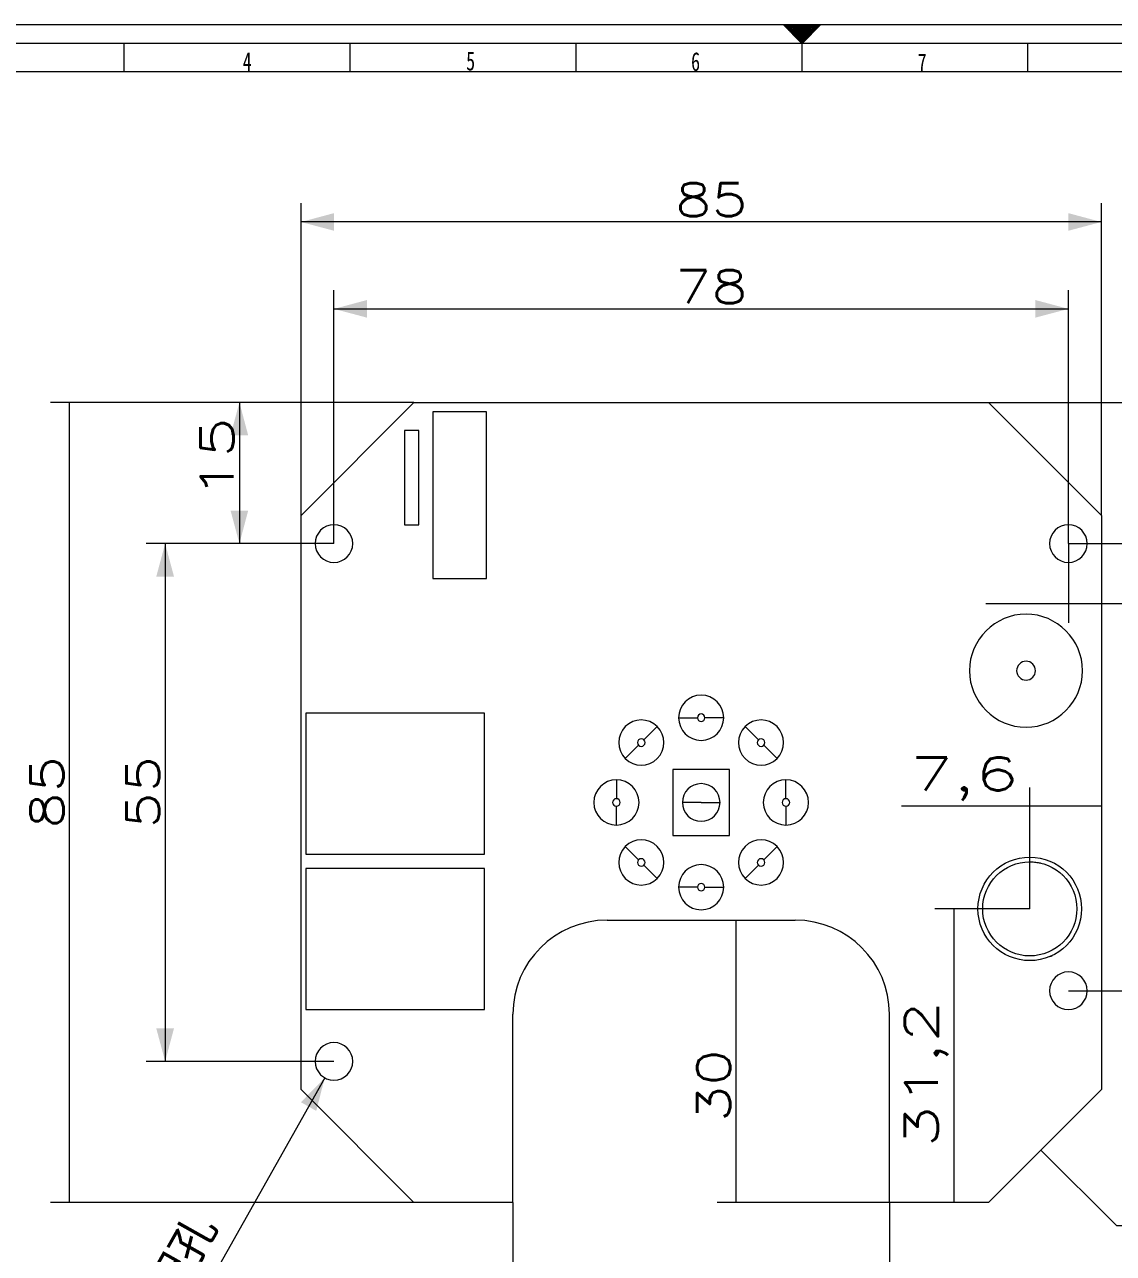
# Model space of a CAD drawing. Header units: millimetres. Extents: x 0 to 510, y 0 to 210.
# Drawn here: x 67.8 to 183.5, y 79.3 to 209.8 of the extents above; entities that cross this region are included whole.
import ezdxf

# ---------------------------------------------------------------- set-up
doc = ezdxf.new("R2010")
doc.units = ezdxf.units.MM
doc.layers.add('1', color=7, linetype='Continuous', true_color=0xffffff)
doc.styles.add('blockfont', font='simplex.shx')
doc.styles.add('宋体', font='')
doc.styles.get('宋体').set_extended_font_data('宋体')
doc.dimstyles.get("Standard").update_dxf_attribs({"dimtxt": 0.18, "dimasz": 0.18, "dimexe": 0.18, "dimexo": 0.0625, "dimgap": 0.09, "dimtad": 0, "dimtih": 1, "dimtoh": 1, "dimdec": 4, "dimzin": 0, "dimdsep": 46, "dimtxsty": 'Standard', "dimcen": 0.09, "dimadec": 0, "dimazin": 0, "dimtfac": 1, "dimtdec": 4, "dimtofl": 0, "dimtmove": 0, "dimatfit": 3, "dimfxl": 0, "dimtolj": 1, "dimtzin": 0, "dimarcsym": 0})

# ---------------------------------------------------------------- blocks, each defined once
blk = doc.blocks.new('_U0')
at = {"layer": '1', "color": 35, "lineweight": 13, "transparency": 16777216}
for p, q in [((109.19, 169.67), (88.65, 169.67)), ((90.65, 169.67), (90.65, 154.67)), ((100.69, 154.67), (88.65, 154.67))]:
    blk.add_line(p, q, dxfattribs=at)
at = {"layer": '1', "color": 35, "lineweight": 18, "transparency": 16777216}
for points in [[(90.65, 169.67), (91.58, 166.17), (89.71, 166.17)], [(90.65, 154.67), (89.71, 158.17), (91.58, 158.17)]]:
    blk.add_solid(points, dxfattribs=at)
at = {"layer": '1', "color": 35, "linetype": 'Continuous', "lineweight": 13, "transparency": 16777216, "insert": (90.03, 159.4), "char_height": 3.5, "attachment_point": 7, "rotation": 90, "line_spacing_factor": 0.903614, "style": 'blockfont'}
blk.add_mtext('\\W1.4547;15', dxfattribs=at)
blk = doc.blocks.new('_U1')
at = {"layer": '1', "color": 35, "lineweight": 13, "transparency": 16777216}
blk.add_line((99.71, 97.92), (73.39, 51.13), dxfattribs=at)
at = {"layer": '1', "color": 35, "lineweight": 18, "transparency": 16777216}
blk.add_solid([(99.71, 97.92), (98.81, 94.41), (97.18, 95.33)], dxfattribs=at)
at = {"layer": '1', "color": 35, "linetype": 'Continuous', "lineweight": 13, "transparency": 16777216, "char_height": 3.5, "attachment_point": 7, "rotation": 60.6447, "line_spacing_factor": 1.12395, "style": '宋体'}
for s, insert in [('\\W1.0000;装配孔', (81.7, 69.42)), ('\\W1.0000;4', (78.73, 64.15)), ('%%c', (77.21, 61.45)), ('\\W1.0000;4-', (72.31, 52.74))]:
    blk.add_mtext(s, dxfattribs=dict(at, insert=insert))
blk = doc.blocks.new('_U2')
at = {"layer": '1', "color": 35, "lineweight": 13}
for q in [(175.77, 90.25), (188.8, 82.22)]:
    blk.add_line((183.8, 82.22), q, dxfattribs=at)
at = {"layer": '1', "color": 35, "lineweight": 18}
blk.add_solid([(175.77, 90.25), (178.91, 88.43), (177.58, 87.11), (175.77, 90.25)], dxfattribs=at)
at = {"layer": '1', "color": 35, "linetype": 'Continuous', "lineweight": 13, "char_height": 3.5, "attachment_point": 7, "line_spacing_factor": 0.903614, "style": 'blockfont'}
for s, insert in [('\\W1.4547;12', (191.17, 79.34)), ('\\W1.4766;X', (201.95, 79.34)), ('\\W1.5064;45%%d', (208.91, 79.34))]:
    blk.add_mtext(s, dxfattribs=dict(at, insert=insert))
blk = doc.blocks.new('_U3')
at = {"layer": '1', "color": 35, "lineweight": 13, "transparency": 16777216}
for p, q in [((170.19, 169.67), (205.97, 169.67)), ((203.97, 169.67), (203.97, 154.67)), ((178.69, 154.67), (205.97, 154.67))]:
    blk.add_line(p, q, dxfattribs=at)
at = {"layer": '1', "color": 35, "lineweight": 18, "transparency": 16777216}
for points in [[(203.97, 169.67), (204.91, 166.17), (203.03, 166.17)], [(203.97, 154.67), (203.03, 158.17), (204.91, 158.17)]]:
    blk.add_solid(points, dxfattribs=at)
at = {"layer": '1', "color": 35, "linetype": 'Continuous', "lineweight": 13, "transparency": 16777216, "insert": (203.35, 159.4), "char_height": 3.5, "attachment_point": 7, "rotation": 90, "line_spacing_factor": 0.903614, "style": 'blockfont'}
blk.add_mtext('\\W1.4547;15', dxfattribs=at)
blk = doc.blocks.new('_U4')
at = {"layer": '1', "color": 35, "lineweight": 13, "transparency": 16777216}
for p, q in [((100.69, 154.67), (80.76, 154.67)), ((82.76, 154.67), (82.76, 99.67)), ((100.69, 99.67), (80.76, 99.67))]:
    blk.add_line(p, q, dxfattribs=at)
at = {"layer": '1', "color": 35, "lineweight": 18, "transparency": 16777216}
for points in [[(82.76, 154.67), (83.7, 151.17), (81.82, 151.17)], [(82.76, 99.67), (81.82, 103.17), (83.7, 103.17)]]:
    blk.add_solid(points, dxfattribs=at)
at = {"layer": '1', "color": 35, "linetype": 'Continuous', "lineweight": 13, "transparency": 16777216, "insert": (82.14, 124.4), "char_height": 3.5, "attachment_point": 7, "rotation": 90, "line_spacing_factor": 0.903614, "style": 'blockfont'}
blk.add_mtext('\\W1.2835;55', dxfattribs=at)
blk = doc.blocks.new('_U5')
at = {"layer": '1', "color": 35, "lineweight": 13, "transparency": 16777216}
for p, q in [((178.69, 154.67), (214.16, 154.67)), ((212.16, 154.67), (212.16, 107.17)), ((178.69, 107.17), (214.16, 107.17))]:
    blk.add_line(p, q, dxfattribs=at)
at = {"layer": '1', "color": 35, "lineweight": 18, "transparency": 16777216}
for points in [[(212.16, 154.67), (213.1, 151.17), (211.23, 151.17)], [(212.16, 107.17), (211.23, 110.67), (213.1, 110.67)]]:
    blk.add_solid(points, dxfattribs=at)
at = {"layer": '1', "color": 35, "linetype": 'Continuous', "lineweight": 13, "transparency": 16777216, "insert": (211.54, 124.34), "char_height": 3.5, "attachment_point": 7, "rotation": 90, "line_spacing_factor": 0.903614, "style": 'blockfont'}
blk.add_mtext('\\W1.3945;47,5', dxfattribs=at)
blk = doc.blocks.new('_U7')
at = {"layer": '1', "color": 35, "lineweight": 13}
for p, q in [((174.59, 115.87), (164.52, 115.87)), ((166.52, 115.87), (166.52, 84.67))]:
    blk.add_line(p, q, dxfattribs=at)
at = {"layer": '1', "color": 35, "lineweight": 18}
for points in [[(166.52, 115.87), (167.46, 112.37), (165.59, 112.37), (166.52, 115.87)], [(166.52, 84.67), (165.59, 88.17), (167.46, 88.17), (166.52, 84.67)]]:
    blk.add_solid(points, dxfattribs=at)
at = {"layer": '1', "color": 35, "linetype": 'Continuous', "lineweight": 13, "insert": (165.9, 90.5), "char_height": 3.5, "attachment_point": 7, "rotation": 90, "line_spacing_factor": 0.903614, "style": 'blockfont'}
blk.add_mtext('\\W1.4875;31,2', dxfattribs=at)
blk = doc.blocks.new('_U8')
at = {"layer": '1', "color": 35, "lineweight": 13}
for p, q in [((174.59, 115.87), (174.59, 128.77)), ((182.19, 126.77), (160.97, 126.77))]:
    blk.add_line(p, q, dxfattribs=at)
at = {"layer": '1', "color": 35, "lineweight": 18}
for points in [[(174.59, 126.77), (178.09, 127.71), (178.09, 125.83), (174.59, 126.77)], [(182.19, 126.77), (178.69, 125.83), (178.69, 127.71), (182.19, 126.77)]]:
    blk.add_solid(points, dxfattribs=at)
at = {"layer": '1', "color": 35, "linetype": 'Continuous', "lineweight": 13, "insert": (161.85, 127.39), "char_height": 3.5, "attachment_point": 7, "line_spacing_factor": 0.903614, "style": 'blockfont'}
blk.add_mtext('\\W1.5414;7,6', dxfattribs=at)
blk = doc.blocks.new('_U9')
at = {"layer": '1', "color": 35, "lineweight": 13}
for p, q in [((178.69, 154.67), (178.69, 146.26)), ((201.83, 148.26), (169.94, 148.26))]:
    blk.add_line(p, q, dxfattribs=at)
at = {"layer": '1', "color": 35, "lineweight": 18}
for points in [[(178.69, 148.26), (175.19, 147.32), (175.19, 149.19), (178.69, 148.26)], [(182.19, 148.26), (185.69, 149.19), (185.69, 147.32), (182.19, 148.26)]]:
    blk.add_solid(points, dxfattribs=at)
at = {"layer": '1', "color": 35, "linetype": 'Continuous', "lineweight": 13, "insert": (191.61, 148.88), "char_height": 3.5, "attachment_point": 7, "line_spacing_factor": 0.903614, "style": 'blockfont'}
blk.add_mtext('\\W1.5064;3,5', dxfattribs=at)
blk = doc.blocks.new('_U11')
at = {"layer": '1', "color": 35, "lineweight": 13}
for p, q in [((143.39, 84.67), (143.39, 114.67)), ((159.69, 84.67), (141.39, 84.67))]:
    blk.add_line(p, q, dxfattribs=at)
at = {"layer": '1', "color": 35, "lineweight": 18}
for points in [[(143.39, 114.67), (144.33, 111.17), (142.45, 111.17), (143.39, 114.67)], [(143.39, 84.67), (142.45, 88.17), (144.33, 88.17), (143.39, 84.67)]]:
    blk.add_solid(points, dxfattribs=at)
at = {"layer": '1', "color": 35, "linetype": 'Continuous', "lineweight": 13, "insert": (142.77, 93.23), "char_height": 3.5, "attachment_point": 7, "rotation": 90, "line_spacing_factor": 0.903614, "style": 'blockfont'}
blk.add_mtext('\\W1.2835;30', dxfattribs=at)
blk = doc.blocks.new('_U12')
at = {"layer": '1', "color": 35, "lineweight": 13}
for p, q in [((119.69, 84.67), (119.69, 65.53)), ((159.69, 84.67), (159.69, 65.53)), ((159.69, 67.53), (119.69, 67.53))]:
    blk.add_line(p, q, dxfattribs=at)
at = {"layer": '1', "color": 35, "lineweight": 18}
for points in [[(119.69, 67.53), (123.19, 68.47), (123.19, 66.6), (119.69, 67.53)], [(159.69, 67.53), (156.19, 66.6), (156.19, 68.47), (159.69, 67.53)]]:
    blk.add_solid(points, dxfattribs=at)
at = {"layer": '1', "color": 35, "linetype": 'Continuous', "lineweight": 13, "insert": (136.93, 68.15), "char_height": 3.5, "attachment_point": 7, "line_spacing_factor": 0.903614, "style": 'blockfont'}
blk.add_mtext('\\W1.2835;40', dxfattribs=at)
blk = doc.blocks.new('_U13')
at = {"layer": '1', "color": 35, "lineweight": 13, "transparency": 16777216}
for p, q in [((100.69, 154.67), (100.69, 181.6)), ((178.69, 154.67), (178.69, 181.6)), ((100.69, 179.6), (178.69, 179.6))]:
    blk.add_line(p, q, dxfattribs=at)
at = {"layer": '1', "color": 35, "lineweight": 18, "transparency": 16777216}
for points in [[(100.69, 179.6), (104.19, 180.54), (104.19, 178.67)], [(178.69, 179.6), (175.19, 178.67), (175.19, 180.54)]]:
    blk.add_solid(points, dxfattribs=at)
at = {"layer": '1', "color": 35, "linetype": 'Continuous', "lineweight": 13, "transparency": 16777216, "insert": (136.93, 180.22), "char_height": 3.5, "attachment_point": 7, "line_spacing_factor": 0.903614, "style": 'blockfont'}
blk.add_mtext('\\W1.2835;78', dxfattribs=at)
blk = doc.blocks.new('_U14')
at = {"layer": '1', "color": 35, "lineweight": 13}
for p, q in [((109.19, 169.67), (70.59, 169.67)), ((72.59, 84.67), (72.59, 169.67)), ((109.19, 84.67), (70.59, 84.67))]:
    blk.add_line(p, q, dxfattribs=at)
at = {"layer": '1', "color": 35, "lineweight": 18}
for points in [[(72.59, 169.67), (73.52, 166.17), (71.65, 166.17), (72.59, 169.67)], [(72.59, 84.67), (71.65, 88.17), (73.52, 88.17), (72.59, 84.67)]]:
    blk.add_solid(points, dxfattribs=at)
at = {"layer": '1', "color": 35, "linetype": 'Continuous', "lineweight": 13, "insert": (71.97, 124.4), "char_height": 3.5, "attachment_point": 7, "rotation": 90, "line_spacing_factor": 0.903614, "style": 'blockfont'}
blk.add_mtext('\\W1.2835;85', dxfattribs=at)
blk = doc.blocks.new('_U15')
at = {"layer": '1', "color": 35, "lineweight": 13, "transparency": 16777216}
for p, q in [((97.19, 157.67), (97.19, 190.83)), ((182.19, 157.67), (182.19, 190.83)), ((182.19, 188.83), (97.19, 188.83))]:
    blk.add_line(p, q, dxfattribs=at)
at = {"layer": '1', "color": 35, "lineweight": 18, "transparency": 16777216}
for points in [[(97.19, 188.83), (100.69, 189.77), (100.69, 187.9)], [(182.19, 188.83), (178.69, 187.9), (178.69, 189.77)]]:
    blk.add_solid(points, dxfattribs=at)
at = {"layer": '1', "color": 35, "linetype": 'Continuous', "lineweight": 13, "transparency": 16777216, "insert": (136.93, 189.45), "char_height": 3.5, "attachment_point": 7, "line_spacing_factor": 0.903614, "style": 'blockfont'}
blk.add_mtext('\\W1.2835;85', dxfattribs=at)

msp = doc.modelspace()

# ---------------------------------------------------------------- hatches: boundary and pattern name
at = {"layer": '1', "linetype": 'Continuous', "lineweight": 13}
h = msp.add_hatch(dxfattribs=at)
h.set_pattern_fill('ANSI36', color=6, scale=0.032, angle=-4.3e-13, style=0)
h.paths.add_polyline_path([(152.4, 209.8), (148.4, 209.8), (150.39, 207.79)], flags=0)

# ---------------------------------------------------------------- linework, layer by layer
at = {"layer": '1', "color": 7, "linetype": 'Continuous', "lineweight": 13}
msp.add_line((0, 209.8), (296.76, 209.8), dxfattribs=at)
at = {"layer": '1', "color": 6, "linetype": 'Continuous', "lineweight": 18}
for p, q in [((148.4, 209.8), (150.38, 207.8)), ((152.4, 209.8), (150.4, 207.8)), ((294.76, 207.8), (6, 207.8))]:
    msp.add_line(p, q, dxfattribs=at)
at = {"layer": '1', "color": 80, "linetype": 'Continuous', "lineweight": 18}
for p, q in [((78.4, 204.8), (78.4, 207.8)), ((102.4, 204.8), (102.4, 207.8)), ((126.4, 204.8), (126.4, 207.8)), ((174.4, 204.8), (174.4, 207.8))]:
    msp.add_line(p, q, dxfattribs=at)
at = {"layer": '1', "color": 7, "linetype": 'Continuous', "lineweight": 18}
for p, q in [((150.4, 204.8), (150.4, 207.8)), ((9, 204.8), (291.76, 204.8))]:
    msp.add_line(p, q, dxfattribs=at)
at = {"layer": '1', "color": 155, "linetype": 'Continuous', "lineweight": 18}
for p, q in [((109.19, 169.67), (97.19, 157.67)), ((109.19, 169.67), (170.19, 169.67)), ((116.89, 168.67), (111.19, 168.67)), ((111.19, 168.67), (111.19, 150.97)), ((116.89, 150.97), (116.89, 168.67)), ((182.19, 157.67), (170.19, 169.67)), ((109.69, 166.67), (108.19, 166.67)), ((108.19, 166.67), (108.19, 156.67)), ((109.69, 156.67), (109.69, 166.67)), ((97.19, 96.67), (97.19, 157.67)), ((108.19, 156.67), (109.69, 156.67)), ((182.19, 157.67), (182.19, 96.67)), ((111.19, 150.97), (116.89, 150.97)), ((116.69, 136.67), (97.69, 136.67)), ((97.69, 136.67), (97.69, 121.67)), ((116.69, 121.67), (116.69, 136.67)), ((142.69, 130.67), (136.69, 130.67)), ((136.69, 130.67), (136.69, 123.67)), ((142.69, 123.67), (142.69, 130.67)), ((136.69, 123.67), (142.69, 123.67)), ((97.69, 121.67), (116.69, 121.67)), ((116.69, 120.17), (97.69, 120.17)), ((97.69, 120.17), (97.69, 105.17)), ((116.69, 105.17), (116.69, 120.17)), ((178.78, 119.43), (178.78, 119.43)), ((129.69, 114.67), (149.69, 114.67)), ((97.69, 105.17), (116.69, 105.17)), ((119.69, 84.67), (119.69, 104.67)), ((159.69, 84.67), (159.69, 104.67)), ((97.19, 96.67), (109.19, 84.67)), ((170.19, 84.67), (182.19, 96.67)), ((119.69, 84.67), (109.19, 84.67)), ((170.19, 84.67), (159.69, 84.67))]:
    msp.add_line(p, q, dxfattribs=at)
at = {"layer": '1', "color": 155, "linetype": 'Continuous', "lineweight": 13}
for p, q in [((137.29, 136.17), (139.29, 136.17)), ((142.09, 136.17), (140.09, 136.17)), ((135.02, 135.23), (133.61, 133.81)), ((144.36, 135.23), (145.77, 133.81)), ((131.63, 131.83), (133.04, 133.25)), ((147.75, 131.83), (146.34, 133.25)), ((130.69, 129.57), (130.69, 127.57)), ((148.69, 127.57), (148.69, 129.57)), ((130.69, 124.77), (130.69, 126.77)), ((139.69, 127.17), (137.69, 127.17)), ((139.69, 127.17), (141.69, 127.17)), ((148.69, 126.77), (148.69, 124.77)), ((133.04, 121.08), (131.63, 122.5)), ((146.34, 121.08), (147.75, 122.5)), ((133.61, 120.52), (135.02, 119.1)), ((145.77, 120.52), (144.36, 119.1)), ((173.82, 121.31), (173.82, 121.31)), ((174.34, 121.36), (174.34, 121.36)), ((177.76, 119.73), (177.76, 119.73)), ((178.07, 119.45), (178.07, 119.45)), ((178.07, 119.45), (178.07, 119.45)), ((139.29, 118.17), (137.29, 118.17)), ((140.09, 118.17), (142.09, 118.17)), ((169.81, 118.59), (169.81, 118.59)), ((178.68, 118.73), (178.68, 118.73)), ((178.68, 118.73), (178.69, 118.73)), ((179.15, 117.9), (179.15, 117.9)), ((179.15, 117.9), (179.15, 117.9)), ((179.37, 118.57), (179.37, 118.58)), ((179.46, 117.01), (179.45, 117)), ((179.45, 117), (179.46, 117)), ((180.05, 115.26), (180.06, 115.26)), ((169.51, 113.76), (169.51, 113.76)), ((179.2, 113.94), (179.2, 113.94)), ((179.48, 114.85), (179.48, 114.84)), ((179.84, 114.23), (179.84, 114.24)), ((172, 111.02), (172, 111.01)), ((177.2, 111.6), (177.2, 111.6)), ((178.13, 111.66), (178.13, 111.66)), ((177, 110.92), (177, 110.92))]:
    msp.add_line(p, q, dxfattribs=at)
at = {"layer": '1', "color": 155, "linetype": 'Continuous', "lineweight": 18}
for radius in [5.5, 5]:
    msp.add_circle((174.59, 115.87), radius, dxfattribs=at)
for centre, radius, start, end in [((100.69, 154.67), 2, 0, 180), ((178.69, 154.67), 2, 0, 180), ((100.69, 154.67), 2, 180, 0), ((178.69, 154.67), 2, 180, 0), ((174.19, 141.17), 6, 0, 180), ((174.19, 141.17), 6, 180, 0), ((174.19, 141.17), 1, 0, 180), ((174.19, 141.17), 1, 180, 0), ((139.69, 136.17), 2.4, 0, 180), ((133.33, 133.53), 2.4, 45, 225), ((139.69, 136.17), 2.4, 180, 0), ((146.05, 133.53), 2.4, 315, 135), ((133.33, 133.53), 2.4, 225, 45), ((146.05, 133.53), 2.4, 135, 315), ((130.69, 127.17), 2.4, 90, 270), ((130.69, 127.17), 2.4, 270, 90), ((148.69, 127.17), 2.4, 90, 270), ((148.69, 127.17), 2.4, 270, 90), ((139.69, 127.17), 2, 360, 180), ((139.69, 127.17), 2, 180, 360), ((133.33, 120.8), 2.4, 315, 135), ((146.05, 120.8), 2.4, 45, 225), ((133.33, 120.8), 2.4, 135, 315), ((146.05, 120.8), 2.4, 225, 45), ((139.69, 118.17), 2.4, 0, 180), ((139.69, 118.17), 2.4, 180, 0), ((129.69, 104.67), 10, 90, 180), ((149.69, 104.67), 10, 0, 90), ((178.69, 107.17), 2, 0, 180), ((178.69, 107.17), 2, 180, 0), ((100.69, 99.67), 2, 0, 180), ((100.69, 99.67), 2, 180, 0)]:
    msp.add_arc(centre, radius, start, end, dxfattribs=at)
at = {"layer": '1', "color": 155, "linetype": 'Continuous', "lineweight": 13}
for centre, start, end in [((139.69, 136.17), 0, 180), ((139.69, 136.17), 180, 0), ((133.33, 133.53), 45, 225), ((133.33, 133.53), 225, 45), ((146.05, 133.53), 135, 315), ((146.05, 133.53), 315, 135), ((130.69, 127.17), 90, 270), ((130.69, 127.17), 270, 90), ((148.69, 127.17), 90, 270), ((148.69, 127.17), 270, 90), ((133.33, 120.8), 135, 315), ((133.33, 120.8), 315, 135), ((146.05, 120.8), 45, 225), ((146.05, 120.8), 225, 45), ((139.69, 118.17), 0, 180), ((139.69, 118.17), 180, 0)]:
    msp.add_arc(centre, 0.4, start, end, dxfattribs=at)
at = {"layer": '1', "color": 155, "linetype": 'Continuous', "lineweight": 18}
for points, knots in [([(174.5, 120.86), (174.6, 120.86), (174.89, 120.86), (175.32, 120.82), (175.64, 120.75), (175.78, 120.72)], [0, 0, 0, 0, 0.220444, 0.684341, 1, 1, 1, 1]), ([(176.67, 110.77), (176.69, 110.78), (176.8, 110.83), (176.91, 110.88), (177, 110.92)], [0, 0, 0, 0, 0.171425, 1, 1, 1, 1])]:
    msp.add_open_spline(points, degree=3, knots=knots, dxfattribs=at)
for points in [[(177.7, 119.78), (177.72, 119.76), (177.74, 119.74), (177.76, 119.73)], [(178.02, 119.5), (178.03, 119.49), (178.05, 119.47), (178.07, 119.45)], [(178.82, 112.35), (178.84, 112.37), (178.85, 112.39), (178.86, 112.4)], [(178.08, 111.61), (178.1, 111.63), (178.11, 111.64), (178.13, 111.66)]]:
    msp.add_open_spline(points, degree=3, dxfattribs=at)

# ---------------------------------------------------------------- block references
at = {"layer": '1', "color": 35, "linetype": 'Continuous', "lineweight": 13}
for name in ['_U14', '_U9', '_U8', '_U7', '_U11', '_U2', '_U12']:
    msp.add_blockref(name, (0, 0), dxfattribs=at)

# ---------------------------------------------------------------- texts
at = {"layer": '1', "color": 80, "linetype": 'Continuous', "lineweight": 13, "char_height": 2, "attachment_point": 7, "line_spacing_factor": 1.12395, "style": '宋体'}
for s, insert in [('\\W0.7000;4', (91, 204.86)), ('\\W0.7000;5', (114.73, 204.9)), ('\\W0.7000;6', (138.62, 204.84)), ('\\W0.7000;7', (162.68, 204.73))]:
    msp.add_mtext(s, dxfattribs=dict(at, insert=insert))

# ---------------------------------------------------------------- dimensions: what is measured, and where the dimension line sits
at = {"layer": '1', "color": 35, "linetype": 'Continuous', "lineweight": 13}
for base, p1, p2, picture, middle in [((97.19, 188.83), (182.19, 157.67), (97.19, 157.67), '_U15', (139.69, 188.83)), ((178.69, 179.6), (100.69, 154.67), (178.69, 154.67), '_U13', (139.69, 179.6))]:
    dim = msp.add_linear_dim(base=base, p1=p1, p2=p2, dimstyle='Standard', override={"dimtxt": 3.5, "dimasz": 3.5, "dimexe": 2, "dimexo": 0, "dimgap": 1.75, "dimtad": 1, "dimtih": 1, "dimtoh": 0, "dimdec": 1, "dimlfac": 1, "dimzin": 8, "dimdsep": 46, "dimlunit": 2, "dimtxsty": 'blockfont', "dimsah": 1, "dimse1": 0, "dimse2": 0, "dimsd1": 0, "dimsd2": 0, "dimclrd": 35, "dimclre": 35, "dimclrt": 35, "dimtol": 0, "dimtm": -0.1, "dimtfac": 1, "dimtdec": 2, "dimtofl": 1, "dimtmove": 0, "dimatfit": 2, "dimtzin": 8, "dimlwd": 13, "dimlwe": 13}, dxfattribs=at)
    dim.commit()
    dim.dimension.update_dxf_attribs({"geometry": picture, "text_midpoint": middle, "dimtype": 160})
for base, p1, p2, override, picture, middle in [((90.65, 154.67), (109.19, 169.67), (100.69, 154.67), {"dimtxt": 3.5, "dimasz": 3.5, "dimexe": 2, "dimexo": 0, "dimgap": 1.75, "dimtad": 1, "dimtih": 0, "dimtoh": 0, "dimdec": 1, "dimlfac": 1, "dimzin": 8, "dimdsep": 46, "dimlunit": 2, "dimtxsty": 'blockfont', "dimsah": 1, "dimse1": 0, "dimse2": 0, "dimsd1": 0, "dimsd2": 0, "dimclrd": 35, "dimclre": 35, "dimclrt": 35, "dimtol": 0, "dimtm": -0.1, "dimtfac": 1, "dimtdec": 2, "dimtofl": 1, "dimtmove": 0, "dimatfit": 2, "dimtzin": 8, "dimlwd": 13, "dimlwe": 13}, '_U0', (90.65, 162.17)), ((203.97, 154.67), (170.19, 169.67), (178.69, 154.67), {"dimtxt": 3.5, "dimasz": 3.5, "dimexe": 2, "dimexo": 0, "dimgap": 1.75, "dimtad": 1, "dimtih": 0, "dimtoh": 0, "dimdec": 1, "dimlfac": 1, "dimzin": 8, "dimdsep": 46, "dimlunit": 2, "dimtxsty": 'blockfont', "dimsah": 1, "dimse1": 0, "dimse2": 0, "dimsd1": 0, "dimsd2": 0, "dimclrd": 35, "dimclre": 35, "dimclrt": 35, "dimtol": 0, "dimtm": -0.1, "dimtfac": 1, "dimtdec": 2, "dimtofl": 1, "dimtmove": 0, "dimatfit": 2, "dimtzin": 8, "dimlwd": 13, "dimlwe": 13}, '_U3', (203.97, 162.17)), ((82.76, 99.67), (100.69, 154.67), (100.69, 99.67), {"dimtxt": 3.5, "dimasz": 3.5, "dimexe": 2, "dimexo": 0, "dimgap": 1.75, "dimtad": 1, "dimtih": 0, "dimtoh": 0, "dimdec": 1, "dimlfac": 1, "dimzin": 8, "dimdsep": 46, "dimlunit": 2, "dimtxsty": 'blockfont', "dimsah": 1, "dimse1": 0, "dimse2": 0, "dimsd1": 0, "dimsd2": 0, "dimclrd": 35, "dimclre": 35, "dimclrt": 35, "dimtol": 0, "dimtm": -0.1, "dimtfac": 1, "dimtdec": 2, "dimtofl": 1, "dimtmove": 0, "dimatfit": 2, "dimtzin": 8, "dimlwd": 13, "dimlwe": 13}, '_U4', (82.76, 127.17)), ((212.16, 107.17), (178.69, 154.67), (178.69, 107.17), {"dimtxt": 3.5, "dimasz": 3.5, "dimexe": 2, "dimexo": 0, "dimgap": 1.75, "dimtad": 1, "dimtih": 0, "dimtoh": 0, "dimdec": 1, "dimlfac": 1, "dimdsep": 44, "dimlunit": 2, "dimtxsty": 'blockfont', "dimsah": 1, "dimse1": 0, "dimse2": 0, "dimsd1": 0, "dimsd2": 0, "dimclrd": 35, "dimclre": 35, "dimclrt": 35, "dimtol": 0, "dimtm": -0.1, "dimtfac": 1, "dimtdec": 2, "dimtofl": 1, "dimtmove": 0, "dimatfit": 2, "dimlwd": 13, "dimlwe": 13}, '_U5', (212.16, 130.92))]:
    dim = msp.add_linear_dim(base=base, p1=p1, p2=p2, angle=90, dimstyle='Standard', override=override, dxfattribs=at)
    dim.commit()
    dim.dimension.update_dxf_attribs({"geometry": picture, "text_midpoint": middle, "dimtype": 160})
dim = msp.add_diameter_dim_2p(p1=(101.67, 101.41), p2=(99.71, 97.92), text='\\C35;\\H3.50;\\f宋体|b0|i0;4-\\f宋体|b0|i0;\\H3.50;\\C35; <> \\C35;\\H3.50;\\f宋体|b0|i0;装配孔\\f宋体|b0|i0;\\H3.50;\\C35;', dimstyle='Standard', override={"dimtxt": 3.5, "dimasz": 3.5, "dimexe": 2, "dimexo": 0, "dimgap": 1.75, "dimtad": 1, "dimtih": 0, "dimtoh": 0, "dimdec": 1, "dimlfac": 1, "dimzin": 8, "dimdsep": 46, "dimlunit": 2, "dimpost": '%%c<>', "dimtxsty": '宋体', "dimsah": 1, "dimse1": 0, "dimse2": 0, "dimsd1": 0, "dimsd2": 0, "dimclrd": 35, "dimclre": 35, "dimclrt": 35, "dimtol": 0, "dimtm": -0.1, "dimtfac": 1, "dimtdec": 2, "dimtmove": 0, "dimtzin": 8, "dimlwd": 13, "dimlwe": 13}, dxfattribs=at)
dim.commit()
dim.dimension.update_dxf_attribs({"geometry": '_U1', "text_midpoint": (82, 66.44), "dimtype": 163})

doc.saveas('drawing.dxf')
